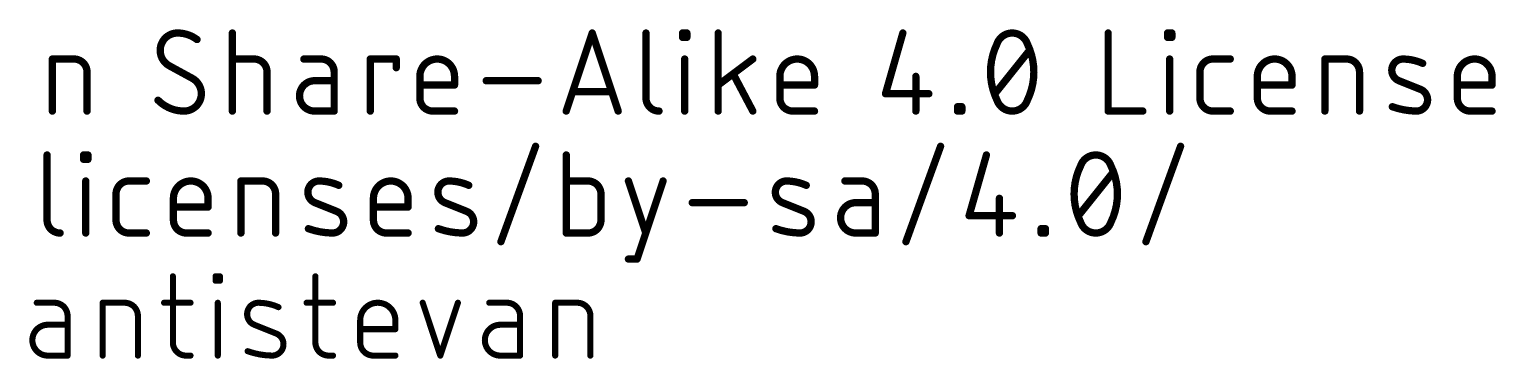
# Model space of a CAD drawing. Extents: x -25.4 to 61.2, y -12 to 25.5.
# Drawn here: x 30.65 to 61.22, y -11.43 to -4.57 of the extents above; entities that cross this region are included whole.
import ezdxf

# ---------------------------------------------------------------- set-up
doc = ezdxf.new("R2010")
doc.units = 0
doc.layers.add('51', color=53, linetype='CONTINUOUS')

msp = doc.modelspace()

# ---------------------------------------------------------------- linework, layer by layer
at = {"layer": '51'}
for points, const_width in [([(33.7426, -4.6482, 0.4142), (33.3813, -5.0094)], 0.1524), ([(34.149, -4.7837, 0.1623), (33.7426, -4.6482)], 0.1524), ([(33.7426, -4.6101, 1), (33.7426, -4.6863)], 0.0762), ([(33.7426, -4.6863, 1), (33.7426, -4.6101)], 0.0762), ([(34.9235, -4.6482, 1), (34.8473, -4.6482)], 0.0762), ([(42.4211, -4.6362, 1), (42.3488, -4.6602)], 0.0762), ([(42.4211, -4.6602, 1), (42.3488, -4.6362)], 0.0762), ([(43.5444, -4.6482, 1), (43.4682, -4.6482)], 0.0762), ([(44.3057, -4.6482, 1), (44.2295, -4.6482)], 0.0762), ([(44.2676, -4.6101, 1), (44.2676, -4.6863)], 0.0762), ([(44.396, -4.6482, 1), (44.3198, -4.6482)], 0.0762), ([(44.3579, -4.6863, 1), (44.3579, -4.6101)], 0.0762), ([(45.0486, -4.6482, 1), (44.9724, -4.6482)], 0.0762), ([(48.8963, -4.6587, 1), (48.8231, -4.6377)], 0.0762), ([(51.1384, -4.6482, 0.3205), (50.8223, -4.874)], 0.1524), ([(51.4545, -4.874, 0.3205), (51.1384, -4.6482)], 0.1524), ([(51.1384, -4.6101, 1), (51.1384, -4.6863)], 0.0762), ([(51.1384, -4.6863, 1), (51.1384, -4.6101)], 0.0762), ([(53.1768, -4.6482, 1), (53.1006, -4.6482)], 0.0762), ([(54.4139, -4.6482, 1), (54.3377, -4.6482)], 0.0762), ([(54.3758, -4.6101, 1), (54.3758, -4.6863)], 0.0762), ([(54.5042, -4.6482, 1), (54.428, -4.6482)], 0.0762), ([(54.4661, -4.6863, 1), (54.4661, -4.6101)], 0.0762), ([(34.1261, -4.8141, 1), (34.1718, -4.7532)], 0.0762), ([(44.2676, -4.7004, 1), (44.2676, -4.7766)], 0.0762), ([(44.2295, -4.7385, 1), (44.3057, -4.7385)], 0.0762), ([(44.3198, -4.7385, 1), (44.396, -4.7385)], 0.0762), ([(44.3579, -4.7766, 1), (44.3579, -4.7004)], 0.0762), ([(50.8223, -4.874, 0.1139), (50.6868, -5.461)], 0.1524), ([(50.7863, -4.8616, 1), (50.8583, -4.8863)], 0.0762), ([(50.8566, -4.8907, 1), (50.7881, -4.8573)], 0.0762), ([(51.4887, -4.8573, 1), (51.4202, -4.8907)], 0.0762), ([(51.5899, -5.461, 0.1139), (51.4545, -4.874)], 0.1524), ([(51.4184, -4.8863, 1), (51.4905, -4.8616)], 0.0762), ([(54.3758, -4.7004, 1), (54.3758, -4.7766)], 0.0762), ([(54.3377, -4.7385, 1), (54.4139, -4.7385)], 0.0762), ([(54.428, -4.7385, 1), (54.5042, -4.7385)], 0.0762), ([(54.4661, -4.7766, 1), (54.4661, -4.7004)], 0.0762), ([(31.172, -5.1901, 1), (31.0958, -5.1901)], 0.0762), ([(31.1339, -5.152, 1), (31.1339, -5.2282)], 0.0762), ([(31.8564, -5.461, 0.4142), (31.5855, -5.1901)], 0.1524), ([(31.5855, -5.152, 1), (31.5855, -5.2282)], 0.0762), ([(31.5855, -5.2282, 1), (31.5855, -5.152)], 0.0762), ([(33.3813, -5.0094, 0.2656), (33.562, -5.3255)], 0.1524), ([(33.4194, -5.0094, 1), (33.3432, -5.0094)], 0.0762), ([(33.3432, -5.0094, 1), (33.4194, -5.0094)], 0.0762), ([(34.8854, -5.152, 1), (34.8854, -5.2282)], 0.0762), ([(35.6079, -5.461, 0.4142), (35.337, -5.1901)], 0.1524), ([(35.337, -5.152, 1), (35.337, -5.2282)], 0.0762), ([(35.337, -5.2282, 1), (35.337, -5.152)], 0.0762), ([(36.3752, -5.152, 1), (36.3752, -5.2282)], 0.0762), ([(37.0074, -5.461, 0.4142), (36.7364, -5.1901)], 0.1524), ([(36.7364, -5.152, 1), (36.7364, -5.2282)], 0.0762), ([(36.7364, -5.2282, 1), (36.7364, -5.152)], 0.0762), ([(37.7977, -5.1901, 1), (37.7215, -5.1901)], 0.0762), ([(37.7596, -5.152, 1), (37.7596, -5.2282)], 0.0762), ([(38.3396, -5.1901, 1), (38.2634, -5.1901)], 0.0762), ([(38.3015, -5.2282, 1), (38.3015, -5.152)], 0.0762), ([(39.5157, -5.5513, 1), (38.7932, -5.5513)], 0.1524), ([(44.3509, -5.1901, 1), (44.2747, -5.1901)], 0.0762), ([(45.7558, -5.2205, 1), (45.7101, -5.1596)], 0.0762), ([(47.0187, -5.5513, 1), (46.2962, -5.5513)], 0.1524), ([(51.5294, -5.0332, 1), (51.4699, -4.9856)], 0.0762), ([(54.459, -5.1901, 1), (54.3828, -5.1901)], 0.0762), ([(55.3224, -5.1901, 0.4142), (55.0514, -5.461)], 0.1524), ([(55.3224, -5.152, 1), (55.3224, -5.2282)], 0.0762), ([(55.3224, -5.2282, 1), (55.3224, -5.152)], 0.0762), ([(55.6836, -5.2282, 1), (55.6836, -5.152)], 0.0762), ([(56.9706, -5.5513, 1), (56.2481, -5.5513)], 0.1524), ([(57.693, -5.1901, 1), (57.6168, -5.1901)], 0.0762), ([(57.6549, -5.152, 1), (57.6549, -5.2282)], 0.0762), ([(58.3774, -5.461, 0.4142), (58.1064, -5.1901)], 0.1524), ([(58.1064, -5.152, 1), (58.1064, -5.2282)], 0.0762), ([(58.1064, -5.2282, 1), (58.1064, -5.152)], 0.0762), ([(59.2875, -5.1901, 0.8318), (59.1972, -5.6416)], 0.1524), ([(59.288, -5.152, 1), (59.2869, -5.2282)], 0.0762), ([(59.6939, -5.2804, 0.1026), (59.2875, -5.1901)], 0.1524), ([(59.2869, -5.2282, 1), (59.288, -5.152)], 0.0762), ([(61.1389, -5.5513, 1), (60.4164, -5.5513)], 0.1524), ([(31.8945, -5.461, 1), (31.8183, -5.461)], 0.0762), ([(31.8183, -5.461, 1), (31.8945, -5.461)], 0.0762), ([(33.5802, -5.2921, 1), (33.5437, -5.359)], 0.0762), ([(33.5426, -5.3584, 1), (33.5813, -5.2927)], 0.0762), ([(35.646, -5.461, 1), (35.5698, -5.461)], 0.0762), ([(35.5698, -5.461, 1), (35.646, -5.461)], 0.0762), ([(37.0455, -5.461, 1), (36.9693, -5.461)], 0.0762), ([(36.9693, -5.461, 1), (37.0455, -5.461)], 0.0762), ([(38.2634, -5.3707, 1), (38.3396, -5.3707)], 0.0762), ([(38.8313, -5.5513, 1), (38.7551, -5.5513)], 0.0762), ([(39.5538, -5.5513, 1), (39.4776, -5.5513)], 0.0762), ([(45.3602, -5.4883, 1), (45.2929, -5.524)], 0.0762), ([(46.3343, -5.5513, 1), (46.2581, -5.5513)], 0.0762), ([(47.0568, -5.5513, 1), (46.9806, -5.5513)], 0.0762), ([(49.1687, -5.5513, 1), (49.0925, -5.5513)], 0.0762), ([(50.6868, -5.461, 0.1139), (50.8223, -6.048)], 0.1524), ([(50.7249, -5.461, 1), (50.6487, -5.461)], 0.0762), ([(50.6487, -5.461, 1), (50.7249, -5.461)], 0.0762), ([(51.4545, -6.048, 0.1139), (51.5899, -5.461)], 0.1524), ([(51.628, -5.461, 1), (51.5518, -5.461)], 0.0762), ([(51.5518, -5.461, 1), (51.628, -5.461)], 0.0762), ([(55.0895, -5.461, 1), (55.0133, -5.461)], 0.0762), ([(55.0133, -5.461, 1), (55.0895, -5.461)], 0.0762), ([(56.2862, -5.5513, 1), (56.21, -5.5513)], 0.0762), ([(57.0087, -5.5513, 1), (56.9325, -5.5513)], 0.0762), ([(58.4155, -5.461, 1), (58.3393, -5.461)], 0.0762), ([(58.3393, -5.461, 1), (58.4155, -5.461)], 0.0762), ([(59.6782, -5.3151, 1), (59.7095, -5.2456)], 0.0762), ([(60.4545, -5.5513, 1), (60.3783, -5.5513)], 0.0762), ([(61.177, -5.5513, 1), (61.1008, -5.5513)], 0.0762), ([(34.078, -5.5636, 1), (34.0393, -5.6293)], 0.0762), ([(34.2393, -5.9126, 0.2656), (34.0587, -5.5965)], 0.1524), ([(34.0404, -5.6299, 1), (34.0769, -5.563)], 0.0762), ([(36.601, -5.6416, 1), (36.601, -6.2738)], 0.1524), ([(36.601, -5.6035, 1), (36.601, -5.6797)], 0.0762), ([(36.601, -5.6797, 1), (36.601, -5.6035)], 0.0762), ([(37.0074, -5.6797, 1), (37.0074, -5.6035)], 0.0762), ([(38.7551, -5.5513, 1), (38.8313, -5.5513)], 0.0762), ([(38.7932, -5.6938, 1), (38.7932, -5.77)], 0.0762), ([(39.4776, -5.5513, 1), (39.5538, -5.5513)], 0.0762), ([(39.4776, -5.7319, 1), (39.5538, -5.7319)], 0.0762), ([(39.5157, -5.77, 1), (39.5157, -5.6938)], 0.0762), ([(40.1757, -5.6035, 1), (40.1757, -5.6797)], 0.0762), ([(41.2594, -5.6797, 1), (41.2594, -5.6035)], 0.0762), ([(41.9785, -5.8293, 1), (41.9785, -5.9055)], 0.0762), ([(42.7913, -5.9055, 1), (42.7913, -5.8293)], 0.0762), ([(44.9876, -5.7015, 1), (45.0333, -5.7624)], 0.0762), ([(46.2581, -5.5513, 1), (46.3343, -5.5513)], 0.0762), ([(46.2962, -5.6938, 1), (46.2962, -5.77)], 0.0762), ([(46.9806, -5.5513, 1), (47.0568, -5.5513)], 0.0762), ([(46.9806, -5.7319, 1), (47.0568, -5.7319)], 0.0762), ([(47.0187, -5.77, 1), (47.0187, -5.6938)], 0.0762), ([(56.21, -5.5513, 1), (56.2862, -5.5513)], 0.0762), ([(56.2481, -5.6938, 1), (56.2481, -5.77)], 0.0762), ([(56.9325, -5.5513, 1), (57.0087, -5.5513)], 0.0762), ([(56.9325, -5.7319, 1), (57.0087, -5.7319)], 0.0762), ([(56.9706, -5.77, 1), (56.9706, -5.6938)], 0.0762), ([(59.2113, -5.6063, 1), (59.183, -5.677)], 0.0762), ([(59.183, -5.677, 1), (59.2113, -5.6062)], 0.0762), ([(59.5584, -6.2738, 0.8318), (59.6487, -5.8222)], 0.1524), ([(59.6629, -5.7869, 1), (59.6346, -5.8576)], 0.0762), ([(59.6346, -5.8576, 1), (59.6629, -5.7869)], 0.0762), ([(60.3783, -5.5513, 1), (60.4545, -5.5513)], 0.0762), ([(60.4164, -5.6938, 1), (60.4164, -5.77)], 0.0762), ([(61.1008, -5.5513, 1), (61.177, -5.5513)], 0.0762), ([(61.1008, -5.7319, 1), (61.177, -5.7319)], 0.0762), ([(61.1389, -5.77, 1), (61.1389, -5.6938)], 0.0762), ([(33.3632, -6.0212, 1), (33.3091, -6.0749)], 0.0762), ([(33.3362, -6.048, 0.2), (33.8781, -6.2738)], 0.1524), ([(33.8781, -6.2738, 0.4142), (34.2393, -5.9126)], 0.1524), ([(34.2774, -5.9126, 1), (34.2012, -5.9126)], 0.0762), ([(34.2012, -5.9126, 1), (34.2774, -5.9126)], 0.0762), ([(38.7932, -6.0029, 0.4142), (39.0641, -6.2738)], 0.1524), ([(38.8313, -6.0029, 1), (38.7551, -6.0029)], 0.0762), ([(38.7551, -6.0029, 1), (38.8313, -6.0029)], 0.0762), ([(43.5063, -6.0029, 0.4142), (43.7772, -6.2738)], 0.1524), ([(43.5444, -6.0029, 1), (43.4682, -6.0029)], 0.0762), ([(43.4682, -6.0029, 1), (43.5444, -6.0029)], 0.0762), ([(46.2962, -6.0029, 0.4142), (46.5671, -6.2738)], 0.1524), ([(46.3343, -6.0029, 1), (46.2581, -6.0029)], 0.0762), ([(46.2581, -6.0029, 1), (46.3343, -6.0029)], 0.0762), ([(48.4618, -5.9021, 1), (48.5351, -5.923)], 0.0762), ([(48.4985, -5.8745, 1), (48.4985, -5.9507)], 0.0762), ([(49.4016, -5.9507, 1), (49.4016, -5.8745)], 0.0762), ([(50.0372, -6.1835, 1), (49.961, -6.1835)], 0.0762), ([(49.9991, -6.1454, 1), (49.9991, -6.2216)], 0.0762), ([(50.1275, -6.1835, 1), (50.0513, -6.1835)], 0.0762), ([(50.0894, -6.2216, 1), (50.0894, -6.1454)], 0.0762), ([(50.7474, -5.8888, 1), (50.8069, -5.9364)], 0.0762), ([(50.8223, -6.048, 0.3205), (51.1384, -6.2738)], 0.1524), ([(50.8583, -6.0357, 1), (50.7863, -6.0604)], 0.0762), ([(50.7881, -6.0647, 1), (50.8566, -6.0313)], 0.0762), ([(51.1384, -6.2738, 0.3205), (51.4545, -6.048)], 0.1524), ([(51.4202, -6.0313, 1), (51.4887, -6.0647)], 0.0762), ([(51.4905, -6.0604, 1), (51.4184, -6.0357)], 0.0762), ([(55.0514, -6.0029, 0.4142), (55.3224, -6.2738)], 0.1524), ([(55.0895, -6.0029, 1), (55.0133, -6.0029)], 0.0762), ([(55.0133, -6.0029, 1), (55.0895, -6.0029)], 0.0762), ([(56.2481, -6.0029, 0.4142), (56.519, -6.2738)], 0.1524), ([(56.2862, -6.0029, 1), (56.21, -6.0029)], 0.0762), ([(56.21, -6.0029, 1), (56.2862, -6.0029)], 0.0762), ([(59.0746, -6.1476, 1), (59.0488, -6.2193)], 0.0762), ([(59.0617, -6.1835, 0.083), (59.5584, -6.2738)], 0.1524), ([(60.4164, -6.0029, 0.4142), (60.6873, -6.2738)], 0.1524), ([(60.4545, -6.0029, 1), (60.3783, -6.0029)], 0.0762), ([(60.3783, -6.0029, 1), (60.4545, -6.0029)], 0.0762), ([(31.0958, -6.2738, 1), (31.172, -6.2738)], 0.0762), ([(31.8183, -6.2738, 1), (31.8945, -6.2738)], 0.0762), ([(33.8781, -6.2357, 1), (33.8781, -6.3119)], 0.0762), ([(33.8781, -6.3119, 1), (33.8781, -6.2357)], 0.0762), ([(34.8473, -6.2738, 1), (34.9235, -6.2738)], 0.0762), ([(35.5698, -6.2738, 1), (35.646, -6.2738)], 0.0762), ([(36.601, -6.2357, 1), (36.601, -6.3119)], 0.0762), ([(36.601, -6.3119, 1), (36.601, -6.2357)], 0.0762), ([(36.9693, -6.2738, 1), (37.0455, -6.2738)], 0.0762), ([(37.0074, -6.3119, 1), (37.0074, -6.2357)], 0.0762), ([(37.7215, -6.2738, 1), (37.7977, -6.2738)], 0.0762), ([(39.0641, -6.2357, 1), (39.0641, -6.3119)], 0.0762), ([(39.0641, -6.3119, 1), (39.0641, -6.2357)], 0.0762), ([(39.5157, -6.3119, 1), (39.5157, -6.2357)], 0.0762), ([(41.8069, -6.2618, 1), (41.8792, -6.2858)], 0.0762), ([(42.8906, -6.2858, 1), (42.9629, -6.2618)], 0.0762), ([(43.7772, -6.3119, 1), (43.7772, -6.2357)], 0.0762), ([(44.2747, -6.2738, 1), (44.3509, -6.2738)], 0.0762), ([(44.9724, -6.2738, 1), (45.0486, -6.2738)], 0.0762), ([(45.6993, -6.2916, 1), (45.7666, -6.256)], 0.0762), ([(46.5671, -6.2357, 1), (46.5671, -6.3119)], 0.0762), ([(46.5671, -6.3119, 1), (46.5671, -6.2357)], 0.0762), ([(47.0187, -6.3119, 1), (47.0187, -6.2357)], 0.0762), ([(49.0925, -6.2738, 1), (49.1687, -6.2738)], 0.0762), ([(49.9991, -6.2357, 1), (49.9991, -6.3119)], 0.0762), ([(49.961, -6.2738, 1), (50.0372, -6.2738)], 0.0762), ([(50.0513, -6.2738, 1), (50.1275, -6.2738)], 0.0762), ([(50.0894, -6.3119, 1), (50.0894, -6.2357)], 0.0762), ([(51.1384, -6.2357, 1), (51.1384, -6.3119)], 0.0762), ([(51.1384, -6.3119, 1), (51.1384, -6.2357)], 0.0762), ([(53.1387, -6.2357, 1), (53.1387, -6.3119)], 0.0762), ([(53.1006, -6.2738, 1), (53.1768, -6.2738)], 0.0762), ([(53.8612, -6.3119, 1), (53.8612, -6.2357)], 0.0762), ([(54.3828, -6.2738, 1), (54.459, -6.2738)], 0.0762), ([(55.3224, -6.2357, 1), (55.3224, -6.3119)], 0.0762), ([(55.3224, -6.3119, 1), (55.3224, -6.2357)], 0.0762), ([(55.6836, -6.3119, 1), (55.6836, -6.2357)], 0.0762), ([(56.519, -6.2357, 1), (56.519, -6.3119)], 0.0762), ([(56.519, -6.3119, 1), (56.519, -6.2357)], 0.0762), ([(56.9706, -6.3119, 1), (56.9706, -6.2357)], 0.0762), ([(57.6168, -6.2738, 1), (57.693, -6.2738)], 0.0762), ([(58.3393, -6.2738, 1), (58.4155, -6.2738)], 0.0762), ([(59.5589, -6.2357, 1), (59.5579, -6.3119)], 0.0762), ([(59.5579, -6.3119, 1), (59.5589, -6.2357)], 0.0762), ([(60.6873, -6.2357, 1), (60.6873, -6.3119)], 0.0762), ([(60.6873, -6.3119, 1), (60.6873, -6.2357)], 0.0762), ([(61.1389, -6.3119, 1), (61.1389, -6.2357)], 0.0762), ([(41.2413, -7.0206, 1), (41.1697, -6.9946)], 0.0762), ([(49.6822, -7.0206, 1), (49.6106, -6.9946)], 0.0762), ([(54.6842, -7.0206, 1), (54.6125, -6.9946)], 0.0762), ([(31.0619, -7.1882, 1), (30.9857, -7.1882)], 0.0762), ([(31.8232, -7.1882, 1), (31.747, -7.1882)], 0.0762), ([(31.7851, -7.1501, 1), (31.7851, -7.2263)], 0.0762), ([(31.7851, -7.2404, 1), (31.7851, -7.3166)], 0.0762), ([(31.747, -7.2785, 1), (31.8232, -7.2785)], 0.0762), ([(31.9135, -7.1882, 1), (31.8373, -7.1882)], 0.0762), ([(31.8373, -7.2785, 1), (31.9135, -7.2785)], 0.0762), ([(31.8754, -7.2263, 1), (31.8754, -7.1501)], 0.0762), ([(31.8754, -7.3166, 1), (31.8754, -7.2404)], 0.0762), ([(41.8832, -7.1882, 1), (41.807, -7.1882)], 0.0762), ([(50.6383, -7.1987, 1), (50.565, -7.1777)], 0.0762), ([(52.8803, -7.1882, 0.3205), (52.5642, -7.414)], 0.1524), ([(53.1964, -7.414, 0.3205), (52.8803, -7.1882)], 0.1524), ([(52.8803, -7.1501, 1), (52.8803, -7.2263)], 0.0762), ([(52.8803, -7.2263, 1), (52.8803, -7.1501)], 0.0762), ([(52.5642, -7.414, 0.1139), (52.4287, -8.001)], 0.1524), ([(52.5282, -7.4016, 1), (52.6003, -7.4263)], 0.0762), ([(52.5985, -7.4307, 1), (52.53, -7.3973)], 0.0762), ([(53.2306, -7.3973, 1), (53.1621, -7.4307)], 0.0762), ([(53.3319, -8.001, 0.1139), (53.1964, -7.414)], 0.1524), ([(53.1603, -7.4263, 1), (53.2324, -7.4016)], 0.0762), ([(53.2713, -7.5732, 1), (53.2118, -7.5256)], 0.0762), ([(31.8684, -7.7301, 1), (31.7922, -7.7301)], 0.0762), ([(32.7317, -7.7301, 0.4142), (32.4608, -8.001)], 0.1524), ([(32.4989, -8.001, 1), (32.4227, -8.001)], 0.0762), ([(32.7317, -7.692, 1), (32.7317, -7.7682)], 0.0762), ([(32.7317, -7.7682, 1), (32.7317, -7.692)], 0.0762), ([(33.0929, -7.7682, 1), (33.0929, -7.692)], 0.0762), ([(34.3799, -8.0913, 1), (33.6574, -8.0913)], 0.1524), ([(35.1023, -7.7301, 1), (35.0261, -7.7301)], 0.0762), ([(35.0642, -7.692, 1), (35.0642, -7.7682)], 0.0762), ([(35.7867, -8.001, 0.4142), (35.5158, -7.7301)], 0.1524), ([(35.5158, -7.692, 1), (35.5158, -7.7682)], 0.0762), ([(35.5158, -7.7682, 1), (35.5158, -7.692)], 0.0762), ([(35.8248, -8.001, 1), (35.7486, -8.001)], 0.0762), ([(36.6968, -7.7301, 0.8318), (36.6065, -8.1816)], 0.1524), ([(36.6973, -7.692, 1), (36.6962, -7.7682)], 0.0762), ([(37.1032, -7.8204, 0.1026), (36.6968, -7.7301)], 0.1524), ([(36.6962, -7.7682, 1), (36.6973, -7.692)], 0.0762), ([(37.0876, -7.8551, 1), (37.1188, -7.7856)], 0.0762), ([(38.5482, -8.0913, 1), (37.8257, -8.0913)], 0.1524), ([(39.4062, -7.7301, 0.8318), (39.3159, -8.1816)], 0.1524), ([(39.8126, -7.8204, 0.1026), (39.4062, -7.7301)], 0.1524), ([(39.4068, -7.692, 1), (39.4057, -7.7682)], 0.0762), ([(39.4057, -7.7682, 1), (39.4068, -7.692)], 0.0762), ([(39.797, -7.8551, 1), (39.8282, -7.7856)], 0.0762), ([(41.8451, -7.692, 1), (41.8451, -7.7682)], 0.0762), ([(42.5676, -8.001, 0.4142), (42.2966, -7.7301)], 0.1524), ([(42.2966, -7.692, 1), (42.2966, -7.7682)], 0.0762), ([(42.2966, -7.7682, 1), (42.2966, -7.692)], 0.0762), ([(42.6057, -8.001, 1), (42.5295, -8.001)], 0.0762), ([(43.1765, -7.718, 1), (43.1042, -7.7421)], 0.0762), ([(43.899, -7.7421, 1), (43.8267, -7.718)], 0.0762), ([(46.4402, -7.7301, 0.8318), (46.3499, -8.1816)], 0.1524), ([(46.8466, -7.8204, 0.1026), (46.4402, -7.7301)], 0.1524), ([(46.4408, -7.692, 1), (46.4397, -7.7682)], 0.0762), ([(46.4397, -7.7682, 1), (46.4408, -7.692)], 0.0762), ([(46.831, -7.8551, 1), (46.8623, -7.7856)], 0.0762), ([(47.6522, -7.692, 1), (47.6522, -7.7682)], 0.0762), ([(48.2843, -8.001, 0.4142), (48.0134, -7.7301)], 0.1524), ([(48.0134, -7.692, 1), (48.0134, -7.7682)], 0.0762), ([(48.0134, -7.7682, 1), (48.0134, -7.692)], 0.0762), ([(48.3224, -8.001, 1), (48.2462, -8.001)], 0.0762), ([(52.4287, -8.001, 0.1139), (52.5642, -8.588)], 0.1524), ([(52.4668, -8.001, 1), (52.3906, -8.001)], 0.0762), ([(53.1964, -8.588, 0.1139), (53.3319, -8.001)], 0.1524), ([(53.37, -8.001, 1), (53.2938, -8.001)], 0.0762), ([(32.4227, -8.001, 1), (32.4989, -8.001)], 0.0762), ([(33.6955, -8.0913, 1), (33.6193, -8.0913)], 0.0762), ([(33.6193, -8.0913, 1), (33.6955, -8.0913)], 0.0762), ([(33.6574, -8.2338, 1), (33.6574, -8.31)], 0.0762), ([(34.418, -8.0913, 1), (34.3418, -8.0913)], 0.0762), ([(34.3418, -8.0913, 1), (34.418, -8.0913)], 0.0762), ([(34.3418, -8.2719, 1), (34.418, -8.2719)], 0.0762), ([(34.3799, -8.31, 1), (34.3799, -8.2338)], 0.0762), ([(35.7486, -8.001, 1), (35.8248, -8.001)], 0.0762), ([(36.6206, -8.1463, 1), (36.5923, -8.217)], 0.0762), ([(36.5923, -8.217, 1), (36.6206, -8.1462)], 0.0762), ([(37.8638, -8.0913, 1), (37.7876, -8.0913)], 0.0762), ([(37.7876, -8.0913, 1), (37.8638, -8.0913)], 0.0762), ([(37.8257, -8.2338, 1), (37.8257, -8.31)], 0.0762), ([(38.5863, -8.0913, 1), (38.5101, -8.0913)], 0.0762), ([(38.5101, -8.0913, 1), (38.5863, -8.0913)], 0.0762), ([(38.5101, -8.2719, 1), (38.5863, -8.2719)], 0.0762), ([(38.5482, -8.31, 1), (38.5482, -8.2338)], 0.0762), ([(39.33, -8.1463, 1), (39.3017, -8.217)], 0.0762), ([(39.3017, -8.217, 1), (39.33, -8.1462)], 0.0762), ([(42.5295, -8.001, 1), (42.6057, -8.001)], 0.0762), ([(44.4707, -8.1435, 1), (44.4707, -8.2197)], 0.0762), ([(45.5545, -8.2197, 1), (45.5545, -8.1435)], 0.0762), ([(46.3641, -8.1463, 1), (46.3358, -8.217)], 0.0762), ([(46.3358, -8.217, 1), (46.3641, -8.1462)], 0.0762), ([(47.8779, -8.1816, 1), (47.8779, -8.8138)], 0.1524), ([(47.8779, -8.1435, 1), (47.8779, -8.2197)], 0.0762), ([(47.8779, -8.2197, 1), (47.8779, -8.1435)], 0.0762), ([(48.2462, -8.001, 1), (48.3224, -8.001)], 0.0762), ([(48.2843, -8.2197, 1), (48.2843, -8.1435)], 0.0762), ([(50.9107, -8.0913, 1), (50.8345, -8.0913)], 0.0762), ([(52.3906, -8.001, 1), (52.4668, -8.001)], 0.0762), ([(53.2938, -8.001, 1), (53.37, -8.001)], 0.0762), ([(31.0238, -8.5429, 0.4142), (31.2947, -8.8138)], 0.1524), ([(31.0619, -8.5429, 1), (30.9857, -8.5429)], 0.0762), ([(30.9857, -8.5429, 1), (31.0619, -8.5429)], 0.0762), ([(32.4608, -8.5429, 0.4142), (32.7317, -8.8138)], 0.1524), ([(32.4989, -8.5429, 1), (32.4227, -8.5429)], 0.0762), ([(32.4227, -8.5429, 1), (32.4989, -8.5429)], 0.0762), ([(33.6574, -8.5429, 0.4142), (33.9283, -8.8138)], 0.1524), ([(33.6955, -8.5429, 1), (33.6193, -8.5429)], 0.0762), ([(33.6193, -8.5429, 1), (33.6955, -8.5429)], 0.0762), ([(36.9677, -8.8138, 0.8318), (37.058, -8.3622)], 0.1524), ([(37.0722, -8.3269, 1), (37.0439, -8.3976)], 0.0762), ([(37.0439, -8.3976, 1), (37.0722, -8.3269)], 0.0762), ([(37.8257, -8.5429, 0.4142), (38.0967, -8.8138)], 0.1524), ([(37.8638, -8.5429, 1), (37.7876, -8.5429)], 0.0762), ([(37.7876, -8.5429, 1), (37.8638, -8.5429)], 0.0762), ([(39.6771, -8.8138, 0.8318), (39.7675, -8.3622)], 0.1524), ([(39.7816, -8.3269, 1), (39.7533, -8.3976)], 0.0762), ([(39.7533, -8.3976, 1), (39.7816, -8.3269)], 0.0762), ([(42.2966, -8.8138, 0.4142), (42.5676, -8.5429)], 0.1524), ([(42.6056, -8.5429, 1), (42.5295, -8.5429)], 0.0762), ([(42.5295, -8.5429, 1), (42.6057, -8.5429)], 0.0762), ([(46.7112, -8.8138, 0.8318), (46.8015, -8.3622)], 0.1524), ([(46.8156, -8.3269, 1), (46.7873, -8.3976)], 0.0762), ([(46.7873, -8.3976, 1), (46.8156, -8.3269)], 0.0762), ([(50.2037, -8.4421, 1), (50.277, -8.463)], 0.0762), ([(50.2404, -8.4145, 1), (50.2404, -8.4907)], 0.0762), ([(51.1435, -8.4907, 1), (51.1435, -8.4145)], 0.0762), ([(52.4893, -8.4288, 1), (52.5488, -8.4764)], 0.0762), ([(52.5642, -8.588, 0.3205), (52.8803, -8.8138)], 0.1524), ([(52.6003, -8.5757, 1), (52.5282, -8.6004)], 0.0762), ([(52.53, -8.6047, 1), (52.5985, -8.5713)], 0.0762), ([(52.8803, -8.8138, 0.3205), (53.1964, -8.588)], 0.1524), ([(53.1621, -8.5713, 1), (53.2306, -8.6047)], 0.0762), ([(53.2324, -8.6004, 1), (53.1604, -8.5757)], 0.0762), ([(31.2947, -8.8519, 1), (31.2947, -8.7757)], 0.0762), ([(31.7922, -8.8138, 1), (31.8684, -8.8138)], 0.0762), ([(32.7317, -8.7757, 1), (32.7317, -8.8519)], 0.0762), ([(32.7317, -8.8519, 1), (32.7317, -8.7757)], 0.0762), ([(33.0929, -8.8519, 1), (33.0929, -8.7757)], 0.0762), ([(33.9283, -8.7757, 1), (33.9283, -8.8519)], 0.0762), ([(33.9283, -8.8519, 1), (33.9283, -8.7757)], 0.0762), ([(34.3799, -8.8519, 1), (34.3799, -8.7757)], 0.0762), ([(35.0261, -8.8138, 1), (35.1023, -8.8138)], 0.0762), ([(35.7486, -8.8138, 1), (35.8248, -8.8138)], 0.0762), ([(36.4839, -8.6876, 1), (36.4581, -8.7593)], 0.0762), ([(36.471, -8.7235, 0.083), (36.9677, -8.8138)], 0.1524), ([(36.9683, -8.7757, 1), (36.9672, -8.8519)], 0.0762), ([(36.9672, -8.8519, 1), (36.9683, -8.7757)], 0.0762), ([(38.0967, -8.7757, 1), (38.0967, -8.8519)], 0.0762), ([(38.0967, -8.8519, 1), (38.0967, -8.7757)], 0.0762), ([(38.5482, -8.8519, 1), (38.5482, -8.7757)], 0.0762), ([(39.1933, -8.6876, 1), (39.1675, -8.7593)], 0.0762), ([(39.1804, -8.7235, 0.083), (39.6771, -8.8138)], 0.1524), ([(39.6777, -8.7757, 1), (39.6766, -8.8519)], 0.0762), ([(39.6766, -8.8519, 1), (39.6777, -8.7757)], 0.0762), ([(41.8451, -8.7757, 1), (41.8451, -8.8519)], 0.0762), ([(41.807, -8.8138, 1), (41.8832, -8.8138)], 0.0762), ([(42.2966, -8.7757, 1), (42.2966, -8.8519)], 0.0762), ([(42.2966, -8.8519, 1), (42.2966, -8.7757)], 0.0762), ([(43.4654, -8.8258, 1), (43.5377, -8.8018)], 0.0762), ([(46.2274, -8.6876, 1), (46.2016, -8.7593)], 0.0762), ([(46.2145, -8.7235, 0.083), (46.7112, -8.8138)], 0.1524), ([(46.7117, -8.7757, 1), (46.7106, -8.8519)], 0.0762), ([(46.7106, -8.8519, 1), (46.7117, -8.7757)], 0.0762), ([(47.8779, -8.7757, 1), (47.8779, -8.8519)], 0.0762), ([(47.8779, -8.8519, 1), (47.8779, -8.7757)], 0.0762), ([(48.2462, -8.8138, 1), (48.3224, -8.8138)], 0.0762), ([(48.2843, -8.8519, 1), (48.2843, -8.7757)], 0.0762), ([(50.8345, -8.8138, 1), (50.9107, -8.8138)], 0.0762), ([(51.7791, -8.7235, 1), (51.7029, -8.7235)], 0.0762), ([(51.741, -8.6854, 1), (51.741, -8.7616)], 0.0762), ([(51.741, -8.7757, 1), (51.741, -8.8519)], 0.0762), ([(51.7029, -8.8138, 1), (51.7791, -8.8138)], 0.0762), ([(51.8694, -8.7235, 1), (51.7932, -8.7235)], 0.0762), ([(51.7932, -8.8138, 1), (51.8694, -8.8138)], 0.0762), ([(51.8313, -8.7616, 1), (51.8313, -8.6854)], 0.0762), ([(51.8313, -8.8519, 1), (51.8313, -8.7757)], 0.0762), ([(52.8803, -8.7757, 1), (52.8803, -8.8519)], 0.0762), ([(52.8803, -8.8519, 1), (52.8803, -8.7757)], 0.0762), ([(40.4472, -8.9814, 1), (40.5188, -9.0074)], 0.0762), ([(48.8881, -8.9814, 1), (48.9597, -9.0074)], 0.0762), ([(53.8901, -8.9814, 1), (53.9617, -9.0074)], 0.0762), ([(43.1403, -9.3176, 1), (43.1403, -9.3938)], 0.0762), ([(43.2848, -9.3436, 1), (43.3571, -9.3677)], 0.0762), ([(43.321, -9.3938, 1), (43.321, -9.3176)], 0.0762), ([(33.6777, -9.7155, 1), (33.6142, -9.7155)], 0.0635), ([(34.5359, -9.6837, 1), (34.5359, -9.7473)], 0.0635), ([(34.5677, -9.7155, 1), (34.5042, -9.7155)], 0.0635), ([(34.5359, -9.7755, 1), (34.5359, -9.839)], 0.0635), ([(34.5042, -9.8072, 1), (34.5677, -9.8072)], 0.0635), ([(34.6594, -9.7155, 1), (34.5959, -9.7155)], 0.0635), ([(34.5959, -9.8072, 1), (34.6594, -9.8072)], 0.0635), ([(34.6277, -9.7473, 1), (34.6277, -9.6837)], 0.0635), ([(34.6277, -9.839, 1), (34.6277, -9.7755)], 0.0635), ([(36.6477, -9.7155, 1), (36.5842, -9.7155)], 0.0635), ([(30.8091, -10.2341, 1), (30.8091, -10.2976)], 0.0635), ([(31.4511, -10.541, 0.4142), (31.176, -10.2658)], 0.127), ([(31.176, -10.2341, 1), (31.176, -10.2976)], 0.0635), ([(31.176, -10.2976, 1), (31.176, -10.2341)], 0.0635), ([(32.2146, -10.2658, 1), (32.1511, -10.2658)], 0.0635), ([(32.1829, -10.2341, 1), (32.1829, -10.2976)], 0.0635), ([(32.9166, -10.541, 0.4142), (32.6415, -10.2658)], 0.127), ([(32.6415, -10.2341, 1), (32.6415, -10.2976)], 0.0635), ([(32.6415, -10.2976, 1), (32.6415, -10.2341)], 0.0635), ([(33.4625, -10.2341, 1), (33.4625, -10.2976)], 0.0635), ([(34.0129, -10.2976, 1), (34.0129, -10.2341)], 0.0635), ([(34.6135, -10.2658, 1), (34.55, -10.2658)], 0.0635), ([(35.4342, -10.2658, 0.8318), (35.3425, -10.7244)], 0.127), ([(35.4346, -10.2341, 1), (35.4337, -10.2976)], 0.0635), ([(35.8469, -10.3576, 0.1025), (35.4342, -10.2658)], 0.127), ([(35.4337, -10.2976, 1), (35.4346, -10.2341)], 0.0635), ([(35.8339, -10.3865, 1), (35.86, -10.3286)], 0.0635), ([(36.4325, -10.2341, 1), (36.4325, -10.2976)], 0.0635), ([(36.9828, -10.2976, 1), (36.9828, -10.2341)], 0.0635), ([(38.2833, -10.6327, 1), (37.5496, -10.6327)], 0.127), ([(38.8823, -10.2558, 1), (38.822, -10.2759)], 0.0635), ([(39.6161, -10.2759, 1), (39.5558, -10.2558)], 0.0635), ([(40.2399, -10.2341, 1), (40.2399, -10.2976)], 0.0635), ([(40.882, -10.541, 0.4142), (40.6068, -10.2658)], 0.127), ([(40.6068, -10.2341, 1), (40.6068, -10.2976)], 0.0635), ([(40.6068, -10.2976, 1), (40.6068, -10.2341)], 0.0635), ([(41.6454, -10.2658, 1), (41.5819, -10.2658)], 0.0635), ([(41.6137, -10.2341, 1), (41.6137, -10.2976)], 0.0635), ([(42.3475, -10.541, 0.4142), (42.0723, -10.2658)], 0.127), ([(42.0723, -10.2341, 1), (42.0723, -10.2976)], 0.0635), ([(42.0723, -10.2976, 1), (42.0723, -10.2341)], 0.0635), ([(31.0384, -10.7244, 1), (31.0384, -11.3665)], 0.127), ([(31.0384, -10.6927, 1), (31.0384, -10.7562)], 0.0635), ([(31.0384, -10.7562, 1), (31.0384, -10.6927)], 0.0635), ([(31.4829, -10.541, 1), (31.4194, -10.541)], 0.0635), ([(31.4194, -10.541, 1), (31.4829, -10.541)], 0.0635), ([(31.4511, -10.7562, 1), (31.4511, -10.6927)], 0.0635), ([(32.9484, -10.541, 1), (32.8849, -10.541)], 0.0635), ([(32.8849, -10.541, 1), (32.9484, -10.541)], 0.0635), ([(35.3543, -10.695, 1), (35.3307, -10.7539)], 0.0635), ([(35.3307, -10.7539, 1), (35.3543, -10.695)], 0.0635), ([(37.5813, -10.6327, 1), (37.5178, -10.6327)], 0.0635), ([(37.5178, -10.6327, 1), (37.5813, -10.6327)], 0.0635), ([(38.3151, -10.6327, 1), (38.2516, -10.6327)], 0.0635), ([(38.2516, -10.6327, 1), (38.3151, -10.6327)], 0.0635), ([(40.4692, -10.7244, 1), (40.4692, -11.3665)], 0.127), ([(40.4692, -10.6927, 1), (40.4692, -10.7562)], 0.0635), ([(40.4692, -10.7562, 1), (40.4692, -10.6927)], 0.0635), ([(40.9137, -10.541, 1), (40.8502, -10.541)], 0.0635), ([(40.8502, -10.541, 1), (40.9137, -10.541)], 0.0635), ([(40.882, -10.7562, 1), (40.882, -10.6927)], 0.0635), ([(42.3792, -10.541, 1), (42.3157, -10.541)], 0.0635), ([(42.3157, -10.541, 1), (42.3792, -10.541)], 0.0635), ([(35.7094, -11.3665, 0.8318), (35.8011, -10.9079)], 0.127), ([(35.8129, -10.8784, 1), (35.7893, -10.9374)], 0.0635), ([(35.7893, -10.9374, 1), (35.8129, -10.8784)], 0.0635), ([(37.5496, -10.7844, 1), (37.5496, -10.8479)], 0.0635), ([(38.2516, -10.8162, 1), (38.3151, -10.8162)], 0.0635), ([(38.2833, -10.8479, 1), (38.2833, -10.7844)], 0.0635), ([(31.0384, -11.3347, 1), (31.0384, -11.3983)], 0.0635), ([(31.0384, -11.3982, 1), (31.0384, -11.3347)], 0.0635), ([(31.4511, -11.3983, 1), (31.4511, -11.3347)], 0.0635), ([(33.6777, -11.0913, 1), (33.6142, -11.0913)], 0.0635), ([(33.6142, -11.0913, 1), (33.6777, -11.0913)], 0.0635), ([(33.646, -11.0913, 0.4142), (33.9211, -11.3665)], 0.127), ([(33.9211, -11.3347, 1), (33.9211, -11.3983)], 0.0635), ([(33.9211, -11.3982, 1), (33.9211, -11.3347)], 0.0635), ([(34.0129, -11.3983, 1), (34.0129, -11.3347)], 0.0635), ([(35.2156, -11.2449, 1), (35.1941, -11.3047)], 0.0635), ([(35.2049, -11.2748, 0.083), (35.7094, -11.3665)], 0.127), ([(35.7098, -11.3347, 1), (35.7089, -11.3982)], 0.0635), ([(35.7089, -11.3982, 1), (35.7098, -11.3348)], 0.0635), ([(36.6159, -11.0913, 0.4142), (36.8911, -11.3665)], 0.127), ([(36.6477, -11.0913, 1), (36.5842, -11.0913)], 0.0635), ([(36.5842, -11.0913, 1), (36.6477, -11.0913)], 0.0635), ([(36.8911, -11.3347, 1), (36.8911, -11.3983)], 0.0635), ([(36.8911, -11.3982, 1), (36.8911, -11.3347)], 0.0635), ([(36.9828, -11.3983, 1), (36.9828, -11.3347)], 0.0635), ([(37.5813, -11.0913, 1), (37.5178, -11.0913)], 0.0635), ([(37.5178, -11.0913, 1), (37.5813, -11.0913)], 0.0635), ([(37.5496, -11.0913, 0.4142), (37.8247, -11.3665)], 0.127), ([(37.8247, -11.3347, 1), (37.8247, -11.3983)], 0.0635), ([(37.8247, -11.3983, 1), (37.8247, -11.3347)], 0.0635), ([(38.2833, -11.3983, 1), (38.2833, -11.3347)], 0.0635), ([(40.4692, -11.3347, 1), (40.4692, -11.3983)], 0.0635), ([(40.4692, -11.3982, 1), (40.4692, -11.3347)], 0.0635), ([(40.882, -11.3983, 1), (40.882, -11.3347)], 0.0635), ([(31.4194, -11.3665, 1), (31.4829, -11.3665)], 0.0635), ([(32.1511, -11.3665, 1), (32.2146, -11.3665)], 0.0635), ([(32.8849, -11.3665, 1), (32.9484, -11.3665)], 0.0635), ([(34.55, -11.3665, 1), (34.6135, -11.3665)], 0.0635), ([(39.1889, -11.3565, 1), (39.2492, -11.3765)], 0.0635), ([(39.1889, -11.3765, 1), (39.2492, -11.3565)], 0.0635), ([(40.8502, -11.3665, 1), (40.9137, -11.3665)], 0.0635), ([(41.5819, -11.3665, 1), (41.6454, -11.3665)], 0.0635), ([(42.3157, -11.3665, 1), (42.3792, -11.3665)], 0.0635)]:
    msp.add_lwpolyline(points, format="xyb", dxfattribs=dict(at, const_width=const_width))
for points, const_width in [([(34.8854, -6.2738), (34.8854, -4.6482)], 0.1524), ([(41.843, -6.2738), (42.3849, -4.6482)], 0.1524), ([(42.3849, -4.6482), (42.9268, -6.2738)], 0.1524), ([(43.5063, -4.6482), (43.5063, -6.0029)], 0.1524), ([(44.2676, -4.7385), (44.2676, -4.6482)], 0.1524), ([(44.2676, -4.6482), (44.3579, -4.6482)], 0.1524), ([(44.3579, -4.6482), (44.3579, -4.7385)], 0.1524), ([(45.0105, -6.2738), (45.0105, -4.6482)], 0.1524), ([(48.8597, -4.6482), (48.4985, -5.9126)], 0.1524), ([(53.1387, -4.6482), (53.1387, -6.2738)], 0.1524), ([(54.3758, -4.7385), (54.3758, -4.6482)], 0.1524), ([(54.3758, -4.6482), (54.4661, -4.6482)], 0.1524), ([(54.4661, -4.6482), (54.4661, -4.7385)], 0.1524), ([(44.3579, -4.7385), (44.2676, -4.7385)], 0.1524), ([(54.4661, -4.7385), (54.3758, -4.7385)], 0.1524), ([(31.1339, -6.2738), (31.1339, -5.1901)], 0.1524), ([(31.1339, -5.1901), (31.5855, -5.1901)], 0.1524), ([(34.8854, -5.1901), (35.337, -5.1901)], 0.1524), ([(36.7364, -5.1901), (36.3752, -5.1901)], 0.1524), ([(37.7596, -6.2738), (37.7596, -5.1901)], 0.1524), ([(37.7596, -5.1901), (38.3015, -5.1901)], 0.1524), ([(38.3015, -5.1901), (38.3015, -5.3707)], 0.1524), ([(44.3128, -6.2738), (44.3128, -5.1901)], 0.1524), ([(45.733, -5.1901), (45.0105, -5.7319)], 0.1524), ([(50.7771, -5.9126), (51.4996, -5.0094)], 0.1524), ([(54.4209, -6.2738), (54.4209, -5.1901)], 0.1524), ([(55.3224, -5.1901), (55.6836, -5.1901)], 0.1524), ([(57.6549, -6.2738), (57.6549, -5.1901)], 0.1524), ([(57.6549, -5.1901), (58.1064, -5.1901)], 0.1524), ([(31.8564, -5.461), (31.8564, -6.2738)], 0.1524), ([(34.0587, -5.5965), (33.562, -5.3255)], 0.1524), ([(35.6079, -5.461), (35.6079, -6.2738)], 0.1524), ([(37.0074, -6.2738), (37.0074, -5.461)], 0.1524), ([(38.7932, -6.0029), (38.7932, -5.5513)], 0.1524), ([(39.5157, -5.5513), (39.5157, -5.7319)], 0.1524), ([(45.733, -6.2738), (45.3266, -5.5062)], 0.1524), ([(46.2962, -6.0029), (46.2962, -5.5513)], 0.1524), ([(47.0187, -5.5513), (47.0187, -5.7319)], 0.1524), ([(49.1306, -5.5513), (49.1306, -6.2738)], 0.1524), ([(55.0514, -6.0029), (55.0514, -5.461)], 0.1524), ([(56.2481, -6.0029), (56.2481, -5.5513)], 0.1524), ([(56.9706, -5.5513), (56.9706, -5.7319)], 0.1524), ([(58.3774, -5.461), (58.3774, -6.2738)], 0.1524), ([(60.4164, -6.0029), (60.4164, -5.5513)], 0.1524), ([(61.1389, -5.5513), (61.1389, -5.7319)], 0.1524), ([(37.0074, -5.6416), (36.601, -5.6416)], 0.1524), ([(39.5157, -5.7319), (38.7932, -5.7319)], 0.1524), ([(40.1757, -5.6416), (41.2594, -5.6416)], 0.1524), ([(42.7913, -5.8674), (41.9785, -5.8674)], 0.1524), ([(47.0187, -5.7319), (46.2962, -5.7319)], 0.1524), ([(56.9706, -5.7319), (56.2481, -5.7319)], 0.1524), ([(59.6487, -5.8222), (59.1972, -5.6416)], 0.1524), ([(61.1389, -5.7319), (60.4164, -5.7319)], 0.1524), ([(48.4985, -5.9126), (49.4016, -5.9126)], 0.1524), ([(49.9991, -6.2738), (49.9991, -6.1835)], 0.1524), ([(49.9991, -6.1835), (50.0894, -6.1835)], 0.1524), ([(50.0894, -6.1835), (50.0894, -6.2738)], 0.1524), ([(36.601, -6.2738), (37.0074, -6.2738)], 0.1524), ([(39.5157, -6.2738), (39.0641, -6.2738)], 0.1524), ([(47.0187, -6.2738), (46.5671, -6.2738)], 0.1524), ([(50.0894, -6.2738), (49.9991, -6.2738)], 0.1524), ([(53.1387, -6.2738), (53.8612, -6.2738)], 0.1524), ([(55.6836, -6.2738), (55.3224, -6.2738)], 0.1524), ([(56.9706, -6.2738), (56.519, -6.2738)], 0.1524), ([(61.1389, -6.2738), (60.6873, -6.2738)], 0.1524), ([(40.483, -8.9944), (41.2055, -7.0076)], 0.1524), ([(48.9239, -8.9944), (49.6464, -7.0076)], 0.1524), ([(53.9259, -8.9944), (54.6484, -7.0076)], 0.1524), ([(31.0238, -7.1882), (31.0238, -8.5429)], 0.1524), ([(31.7851, -7.2785), (31.7851, -7.1882)], 0.1524), ([(31.7851, -7.1882), (31.8754, -7.1882)], 0.1524), ([(31.8754, -7.2785), (31.7851, -7.2785)], 0.1524), ([(31.8754, -7.1882), (31.8754, -7.2785)], 0.1524), ([(41.8451, -7.1882), (41.8451, -8.8138)], 0.1524), ([(50.6016, -7.1882), (50.2404, -8.4526)], 0.1524), ([(52.5191, -8.4526), (53.2415, -7.5494)], 0.1524), ([(31.8303, -8.8138), (31.8303, -7.7301)], 0.1524), ([(32.4608, -8.5429), (32.4608, -8.001)], 0.1524), ([(32.7317, -7.7301), (33.0929, -7.7301)], 0.1524), ([(35.0642, -8.8138), (35.0642, -7.7301)], 0.1524), ([(35.0642, -7.7301), (35.5158, -7.7301)], 0.1524), ([(35.7867, -8.001), (35.7867, -8.8138)], 0.1524), ([(42.2966, -7.7301), (41.8451, -7.7301)], 0.1524), ([(42.5676, -8.5429), (42.5676, -8.001)], 0.1524), ([(43.1403, -7.7301), (43.5016, -8.8138)], 0.1524), ([(43.321, -9.3557), (43.8628, -7.7301)], 0.1524), ([(48.0134, -7.7301), (47.6522, -7.7301)], 0.1524), ([(48.2843, -8.8138), (48.2843, -8.001)], 0.1524), ([(33.6574, -8.5429), (33.6574, -8.0913)], 0.1524), ([(34.3799, -8.2719), (33.6574, -8.2719)], 0.1524), ([(34.3799, -8.0913), (34.3799, -8.2719)], 0.1524), ([(37.058, -8.3622), (36.6065, -8.1816)], 0.1524), ([(37.8257, -8.5429), (37.8257, -8.0913)], 0.1524), ([(38.5482, -8.2719), (37.8257, -8.2719)], 0.1524), ([(38.5482, -8.0913), (38.5482, -8.2719)], 0.1524), ([(39.7675, -8.3622), (39.3159, -8.1816)], 0.1524), ([(44.4707, -8.1816), (45.5545, -8.1816)], 0.1524), ([(46.8015, -8.3622), (46.3499, -8.1816)], 0.1524), ([(48.2843, -8.1816), (47.8779, -8.1816)], 0.1524), ([(50.8726, -8.0913), (50.8726, -8.8138)], 0.1524), ([(50.2404, -8.4526), (51.1435, -8.4526)], 0.1524), ([(33.0929, -8.8138), (32.7317, -8.8138)], 0.1524), ([(34.3799, -8.8138), (33.9283, -8.8138)], 0.1524), ([(38.5482, -8.8138), (38.0967, -8.8138)], 0.1524), ([(41.8451, -8.8138), (42.2966, -8.8138)], 0.1524), ([(47.8779, -8.8138), (48.2843, -8.8138)], 0.1524), ([(51.741, -8.8138), (51.741, -8.7235)], 0.1524), ([(51.741, -8.7235), (51.8313, -8.7235)], 0.1524), ([(51.8313, -8.8138), (51.741, -8.8138)], 0.1524), ([(51.8313, -8.7235), (51.8313, -8.8138)], 0.1524), ([(43.1403, -9.3557), (43.321, -9.3557)], 0.1524), ([(33.646, -9.7155), (33.646, -11.0913)], 0.127), ([(34.5359, -9.8072), (34.5359, -9.7155)], 0.127), ([(34.5359, -9.7155), (34.6277, -9.7155)], 0.127), ([(34.6277, -9.8072), (34.5359, -9.8072)], 0.127), ([(34.6277, -9.7155), (34.6277, -9.8072)], 0.127), ([(36.6159, -9.7155), (36.6159, -11.0913)], 0.127), ([(31.176, -10.2658), (30.8091, -10.2658)], 0.127), ([(32.1829, -11.3665), (32.1829, -10.2658)], 0.127), ([(32.1829, -10.2658), (32.6415, -10.2658)], 0.127), ([(33.4625, -10.2658), (34.0129, -10.2658)], 0.127), ([(34.5818, -11.3665), (34.5818, -10.2658)], 0.127), ([(36.4325, -10.2658), (36.9828, -10.2658)], 0.127), ([(38.8522, -10.2658), (39.2191, -11.3665)], 0.127), ([(39.2191, -11.3665), (39.5859, -10.2658)], 0.127), ([(40.6068, -10.2658), (40.2399, -10.2658)], 0.127), ([(41.6137, -11.3665), (41.6137, -10.2658)], 0.127), ([(41.6137, -10.2658), (42.0723, -10.2658)], 0.127), ([(31.4511, -10.7244), (31.0384, -10.7244)], 0.127), ([(31.4511, -11.3665), (31.4511, -10.541)], 0.127), ([(32.9166, -10.541), (32.9166, -11.3665)], 0.127), ([(35.8011, -10.9079), (35.3425, -10.7244)], 0.127), ([(37.5496, -11.0913), (37.5496, -10.6327)], 0.127), ([(38.2833, -10.6327), (38.2833, -10.8162)], 0.127), ([(40.882, -10.7244), (40.4692, -10.7244)], 0.127), ([(40.882, -11.3665), (40.882, -10.541)], 0.127), ([(42.3475, -10.541), (42.3475, -11.3665)], 0.127), ([(38.2833, -10.8162), (37.5496, -10.8162)], 0.127), ([(31.0384, -11.3665), (31.4511, -11.3665)], 0.127), ([(33.9211, -11.3665), (34.0129, -11.3665)], 0.127), ([(36.8911, -11.3665), (36.9828, -11.3665)], 0.127), ([(38.2833, -11.3665), (37.8247, -11.3665)], 0.127), ([(40.4692, -11.3665), (40.882, -11.3665)], 0.127)]:
    msp.add_lwpolyline(points, dxfattribs=dict(at, const_width=const_width))

doc.saveas('drawing.dxf')
